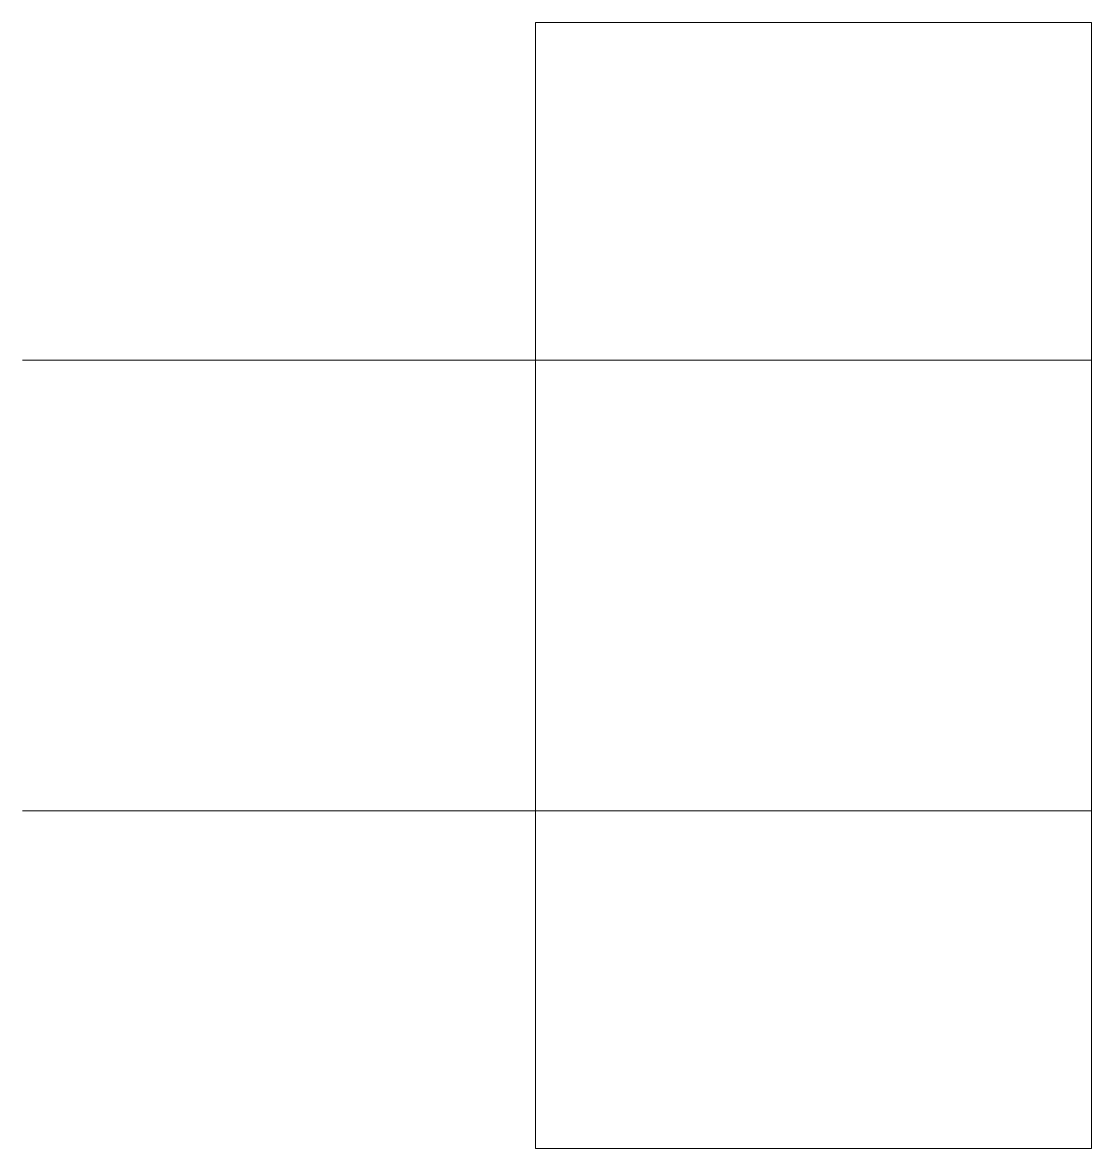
# Model space of a CAD drawing. Header units: inches. Extents: x 39.94 to 43.67, y -134.53 to -130.61.
import ezdxf

# ---------------------------------------------------------------- set-up
doc = ezdxf.new("R2010")
doc.units = ezdxf.units.IN
doc.header["$MEASUREMENT"] = 0
doc.layers.add('E201-Electrical-2nd-floor', color=3, linetype='Continuous', lineweight=9)

msp = doc.modelspace()

# ---------------------------------------------------------------- linework, layer by layer
at = {"layer": 'E201-Electrical-2nd-floor'}
for p, q in [((43.6671, -130.6116), (41.7296, -130.6116)), ((41.7296, -134.5338), (41.7296, -130.6116)), ((39.9423, -131.7882), (43.6671, -131.7882)), ((39.9423, -133.3571), (43.6671, -133.3571)), ((41.7296, -134.5338), (43.6671, -134.5338))]:
    msp.add_line(p, q, dxfattribs=at)
msp.add_lwpolyline([(41.7296, -134.5338), (41.7296, -130.6116), (43.6671, -130.6116), (43.6671, -134.5338)], close=True, dxfattribs=at)

doc.saveas('drawing.dxf')
